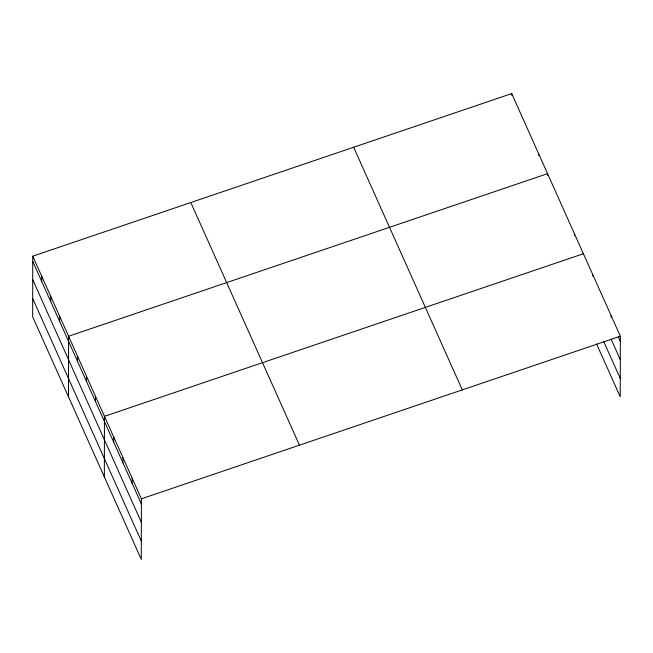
<?xml version="1.0" encoding="UTF-8"?>
<svg xmlns="http://www.w3.org/2000/svg" width="653" height="653" viewBox="0 0 653 653"><rect width="100%" height="100%" fill="white"/><g stroke="black" fill="none" stroke-linecap="round" stroke-linejoin="round"><path stroke-width="0.98" d="M32.756 256.188L32.65 316.77L141.285 559.409L141.391 498.827L32.756 256.188L511.715 93.591L620.35 336.23L620.244 396.812L596.556 343.911M41.71 281.394L41.719 276.203M50.673 301.417L50.681 296.217M59.635 321.431L59.643 316.24M68.5 396.844L68.606 336.254L547.565 173.657L547.557 175.396M77.56 361.468L77.568 356.277M86.523 381.491L86.531 376.291M95.485 401.505L95.493 396.306M104.349 476.91L104.456 416.328L583.415 253.731M113.679 442.146L113.687 436.955M122.919 462.773L122.927 457.573M132.151 483.4L132.159 478.2M511.707 95.322L511.715 93.591M538.594 155.373L538.603 153.643M574.444 235.447L574.452 233.717M592.646 276.088L592.646 274.358M611.11 317.342L611.118 315.603M141.391 498.827L620.35 336.23M618.334 336.94L620.342 341.429M611.077 339.078L620.309 359.705M603.813 341.772L620.277 378.536M353.657 147.243L462.291 389.89M190.815 202.528L299.449 445.166M32.748 261.38L141.383 504.018M32.715 279.655L141.35 522.302M32.683 298.494L141.317 541.133"/></g></svg>
